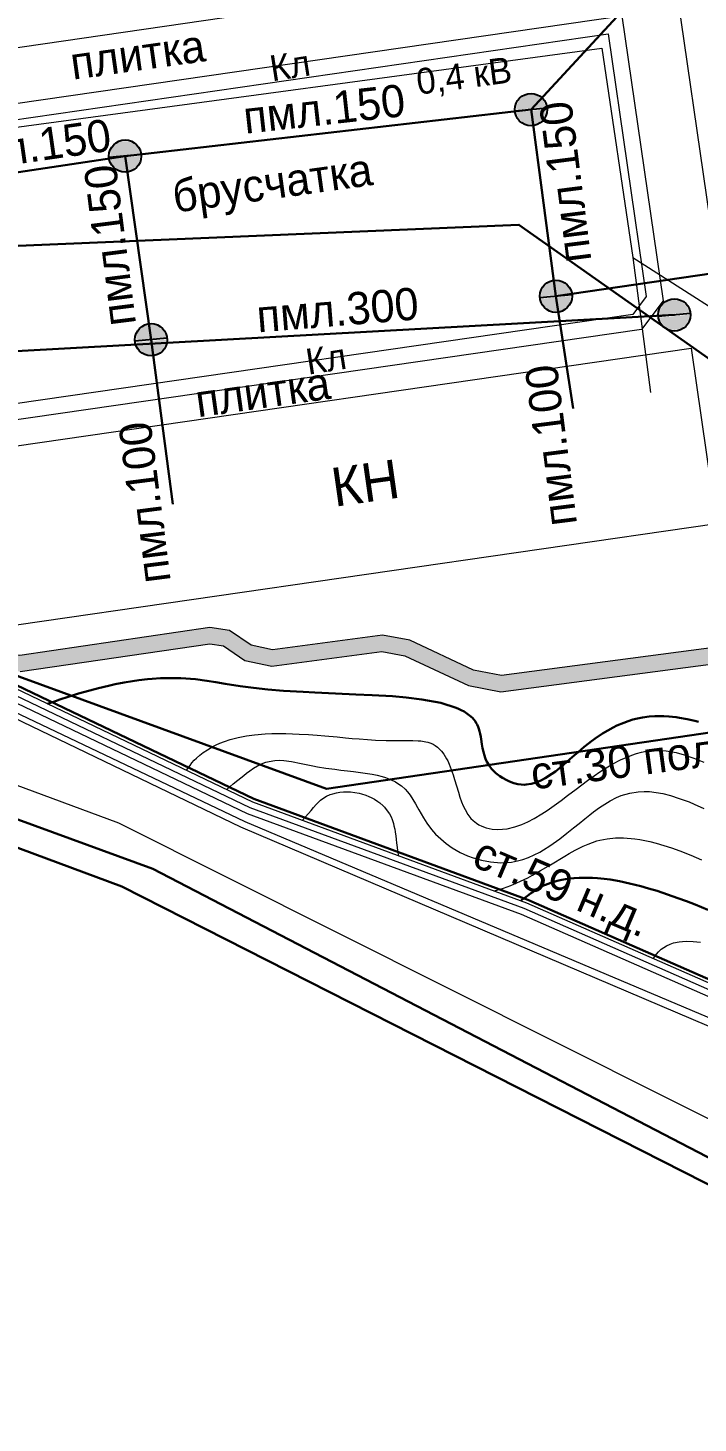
# Model space of a CAD drawing. Header units: millimetres. Extents: x -2893842 to -949497, y -1203244 to 262218.
# Drawn here: x -2365771 to -2345013, y -738760 to -695531 of the extents above; entities that cross this region are included whole.
import ezdxf

# ---------------------------------------------------------------- set-up
doc = ezdxf.new("R2010")
doc.units = ezdxf.units.MM
doc.layers.get('0').update_dxf_attribs({"lineweight": 5})
for name, color, linetype in [('!!!_ Размеры', 7, 'Continuous'), ('03_Здания и строения', 253, 'Continuous'), ('06_Инженерно-технические сооружения', 253, 'Continuous'), ('10_Границы покрытий и угодий', 253, 'Continuous'), ('14_Ограждения', 253, 'Continuous'), ('19_Горизонтали', 253, 'Continuous'), ('30_Канализация', 253, 'Continuous'), ('31_Водопровод', 253, 'Continuous'), ('33_Газопровод', 253, 'Continuous'), ('35_Телефон', 253, 'Continuous'), ('37_Кабель низкого напряжения', 253, 'Continuous'), ('44_Крышки колодцев', 253, 'Continuous')]:
    doc.layers.add(name, color=color, linetype=linetype)
doc.styles.add('LIKE14', font='p131.shx')
doc.styles.add('LIKE32', font='peteri.shx')
doc.styles.add('LIKE36', font='pragmai.shx')
doc.styles.add('Line_GUGK', font='')
doc.styles.get('Line_GUGK').set_extended_font_data('Bm431', italic=True)
doc.linetypes.add('g5_119_3', pattern='A,4,-1,[31,GUGK_2005.shx,S=0.1,R=0,X=0,Y=0],4,[31,GUGK_2005.shx,S=0.1,R=180,X=0,Y=0],-1', length=10)
doc.linetypes.add('g5_121_g', pattern='A,4,-0.4,["Г",Line_GUGK,S=1,R=0,X=0,Y=-0.5],-1.2,12', length=17.6)
doc.linetypes.add('g5_122_d', pattern='A,1,-1,1.5,-0.4,["Др",Line_GUGK,S=1,R=0,X=0,Y=-0.5],-2.4,1.5,-1,4,-1,4,-1,3', length=21.8)
doc.linetypes.add('g5_122_k', pattern='A,1,-1,1.5,-0.4,["К",Line_GUGK,S=1,R=0,X=0,Y=-0.5],-1.5,1.5,-1,4,-1,4,-1,3', length=20.9)
doc.linetypes.add('g5_122_v', pattern='A,1,-1,1.5,-0.4,["В",Line_GUGK,S=1,R=0,X=0,Y=-0.5],-1.5,1.5,-1,4,-1,4,-1,3', length=20.9)
doc.linetypes.add('g5_133_t', pattern='A,2,[27,GUGK_2005.shx,S=0.4,R=0,X=0,Y=0],2,-1', length=5)
doc.linetypes.add('g5_280_1', pattern='A,0.001,[21,GUGK_2005.shx,S=1,R=180,X=0,Y=0],2', length=2.001)
doc.linetypes.add('g5_472', pattern='A,0,-4,[25,GUGK_2005.shx,S=0.4,R=0,X=0,Y=-0.2],0', length=4)

# ---------------------------------------------------------------- blocks, each defined once
blk = doc.blocks.new('g5_117')
h = blk.add_hatch(color=255)
h.paths.add_polyline_path([(-0.299, 0.352), (0.352, -0.299, 0.177899), (0.463, 0, 0.639215)])
h.paths.add_polyline_path([(-0.352, 0.299, 0.177899), (-0.463, 0, 0.639215), (0.299, -0.352)])
at = {"color": 0}
blk.add_lwpolyline([(0.354, -0.354), (-0.354, 0.354)], dxfattribs=at)
blk.add_circle((0, 0), 0.5, dxfattribs=at)
blk = doc.blocks.new('Топо_07.04.17')
at = {"layer": '06_Инженерно-технические сооружения', "linetype": 'Continuous', "lineweight": 20}
blk.add_hatch(color=7, dxfattribs=at).paths.add_polyline_path([(-471469, -551393), (-471478, -550894), (-488299, -551199), (-489144, -550931), (-490999, -549788), (-491825, -549543), (-495256, -549603), (-495899, -549393), (-496511, -548861), (-497108, -548696), (-503051, -548894), (-503880, -548694), (-509615, -544820), (-510303, -544635), (-510817, -544775), (-511094, -545019), (-510652, -545296), (-510573, -545227), (-510302, -545153), (-509826, -545281), (-504085, -549159), (-503102, -549396), (-497168, -549198), (-496753, -549312), (-496150, -549837), (-495331, -550104), (-491893, -550044), (-491204, -550249), (-489354, -551388), (-488372, -551701)])
at = {"layer": '03_Здания и строения', "color": 7, "linetype": 'Continuous', "lineweight": 20}
for points in [[(-494540, -529980), (-494756, -522984), (-473766, -522336), (-472995, -547324), (-479992, -547540), (-480547, -529549)], [(-506535, -530351), (-506751, -523354), (-494756, -522984), (-494540, -529980)], [(-503217, -542461), (-481317, -541785), (-481148, -547282), (-503048, -547958)]]:
    blk.add_lwpolyline(points, close=True, dxfattribs=at)
at = {"layer": '06_Инженерно-технические сооружения', "color": 7, "linetype": 'Continuous', "lineweight": 20}
blk.add_lwpolyline([(-503102, -549396), (-497168, -549198), (-496753, -549312), (-496150, -549837), (-495331, -550104), (-491893, -550044), (-491204, -550249), (-489354, -551388), (-488372, -551701), (-471469, -551393), (-471478, -550894), (-488299, -551199), (-489144, -550931), (-490999, -549788), (-491825, -549543), (-495256, -549603), (-495899, -549393), (-496511, -548861), (-497108, -548696), (-503051, -548894)], dxfattribs=at)
at = {"layer": '06_Инженерно-технические сооружения', "color": 7, "linetype": 'g5_280_1', "lineweight": 20}
blk.add_lwpolyline([(-471478, -550894), (-488299, -551199), (-489144, -550931), (-490999, -549788), (-491825, -549543), (-495256, -549603), (-495899, -549393), (-496511, -548861), (-497108, -548696), (-503051, -548894), (-503880, -548694), (-509615, -544820), (-510303, -544635), (-510817, -544775), (-511094, -545019)], dxfattribs=at)
at = {"layer": '14_Ограждения', "color": 7, "linetype": 'Continuous', "lineweight": 20}
for points in [[(-519840, -510292), (-519253, -535413), (-513225, -543685), (-496400, -554220), (-488324, -558277), (-477682, -564467), (-467801, -572647), (-462771, -578808), (-462771, -578808), (-447048, -597015)], [(-447187, -597466), (-463077, -579065), (-468086, -572931), (-477912, -564796), (-488514, -558629), (-496597, -554569), (-513503, -543983), (-519650, -535548), (-520241, -510253)]]:
    blk.add_lwpolyline(points, dxfattribs=at)
at = {"layer": '14_Ограждения', "color": 7, "linetype": 'g5_472', "lineweight": 20}
blk.add_lwpolyline([(-417936, -608061), (-432736, -600940), (-435788, -597400), (-438056, -595898), (-440809, -595548), (-447117, -597241), (-462924, -578936), (-467944, -572789), (-477797, -564631), (-488419, -558453), (-496499, -554395), (-513364, -543834), (-519452, -535480), (-520040, -510272), (-518421, -502813), (-523269, -498138), (-524202, -495423), (-524510, -494917)], dxfattribs=at)
at = {"layer": '19_Горизонтали', "color": 42, "linetype": 'Continuous', "lineweight": 30}
for points in [[(-482396, -553311), (-482512, -553268), (-482734, -553191), (-482968, -553118), (-483066, -553091), (-483289, -553041), (-483443, -553015), (-483718, -552985), (-483900, -552978), (-484101, -552982), (-484261, -552995), (-484406, -553014), (-484556, -553042), (-484701, -553075), (-484920, -553140), (-485044, -553184), (-485395, -553336), (-485395, -553336), (-485635, -553462), (-485761, -553534), (-485861, -553595), (-486000, -553683), (-486206, -553820), (-486332, -553906), (-486489, -554014), (-486489, -554014), (-486699, -554158), (-486976, -554335), (-487093, -554403), (-487314, -554513), (-487457, -554569), (-487605, -554612), (-487682, -554627), (-487767, -554638), (-487920, -554642), (-487976, -554638), (-488074, -554623), (-488175, -554597), (-488292, -554551), (-488425, -554482), (-488504, -554434), (-488628, -554349), (-488698, -554292), (-488812, -554183), (-488878, -554105), (-488930, -554032), (-488994, -553924), (-489047, -553801), (-489078, -553705), (-489109, -553567), (-489121, -553484), (-489133, -553371), (-489142, -553237), (-489149, -553080), (-489153, -553009), (-489161, -552915), (-489171, -552832), (-489184, -552757), (-489200, -552692), (-489222, -552620), (-489242, -552571), (-489264, -552525), (-489302, -552459), (-489344, -552399), (-489422, -552311), (-489494, -552244), (-489577, -552177), (-489656, -552122), (-489734, -552073), (-489805, -552033), (-490265, -551829), (-490837, -551653), (-491311, -551540), (-491731, -551456), (-492349, -551348), (-492850, -551268), (-493474, -551172), (-494105, -551072), (-494465, -551011), (-495064, -550902), (-495543, -550806), (-495976, -550709), (-496382, -550610), (-496834, -550489), (-497112, -550408), (-497382, -550329), (-497727, -550241), (-497727, -550241), (-498178, -550155), (-498801, -550091), (-499060, -550080), (-499206, -550077), (-499472, -550078), (-499670, -550084), (-499938, -550098), (-500217, -550119), (-500431, -550140), (-500748, -550178), (-501019, -550217), (-501381, -550277), (-501542, -550307), (-501711, -550340), (-501972, -550394), (-502118, -550426), (-502373, -550481)], [(-482763, -559128), (-483141, -558925), (-483392, -558794), (-483650, -558663), (-483957, -558514), (-484261, -558373), (-484516, -558263), (-484746, -558169), (-485081, -558043), (-485389, -557941), (-485667, -557861), (-485845, -557816), (-486057, -557771), (-486208, -557744), (-486435, -557713), (-486613, -557697), (-486771, -557689), (-486915, -557688), (-487045, -557692), (-487160, -557700), (-487298, -557715), (-487430, -557736), (-487501, -557749), (-487677, -557793), (-487738, -557813), (-487809, -557840), (-487883, -557871), (-488014, -557933), (-488095, -557975), (-488165, -558012), (-488272, -558072), (-488352, -558119), (-488454, -558179), (-488483, -558197)]]:
    blk.add_lwpolyline(points, dxfattribs=at)
at = {"layer": '19_Горизонтали', "color": 42, "linetype": 'Continuous', "lineweight": 20}
for points in [[(-498326, -553014), (-498280, -552964), (-498197, -552875), (-498133, -552807), (-498050, -552734), (-497978, -552678), (-497857, -552594), (-497748, -552527), (-497611, -552454), (-497429, -552374), (-497326, -552335), (-497208, -552297), (-497054, -552256), (-496877, -552219), (-496616, -552181), (-496355, -552162), (-496110, -552157), (-495778, -552167), (-495567, -552182), (-495136, -552230), (-494733, -552291), (-494445, -552342), (-494181, -552392), (-493943, -552439), (-493575, -552515), (-493319, -552567), (-493111, -552610), (-492905, -552651), (-492643, -552700), (-492398, -552744), (-492079, -552794), (-491864, -552822), (-491615, -552849), (-491407, -552870), (-491252, -552888), (-491094, -552912), (-491011, -552929), (-490857, -552971), (-490800, -552992), (-490712, -553034), (-490644, -553075), (-490585, -553119), (-490515, -553184), (-490443, -553268), (-490409, -553316), (-490347, -553420), (-490280, -553567), (-490253, -553636), (-490218, -553746), (-490173, -553913), (-490135, -554084), (-490106, -554235), (-490070, -554439), (-490033, -554642), (-490002, -554799), (-489968, -554946), (-489933, -555073), (-489890, -555199), (-489821, -555356), (-489737, -555495), (-489681, -555564), (-489587, -555657), (-489517, -555712), (-489426, -555770), (-489304, -555830), (-489125, -555890), (-488964, -555922), (-488804, -555935), (-488657, -555933), (-488412, -555904), (-488196, -555854), (-487999, -555792), (-487792, -555712), (-487537, -555597), (-487360, -555508), (-486903, -555254), (-486686, -555126), (-486402, -554957), (-486014, -554729), (-485797, -554608), (-485609, -554509), (-485347, -554380), (-485182, -554307), (-484931, -554209), (-484568, -554101), (-484415, -554069), (-484253, -554045), (-484113, -554033), (-483621, -554062), (-483497, -554088), (-483195, -554179), (-482952, -554277), (-482672, -554410), (-482370, -554573)], [(-497153, -553749), (-497034, -553668), (-496932, -553599), (-496782, -553500), (-496578, -553371), (-496486, -553315), (-496379, -553254), (-496253, -553186), (-496049, -553097), (-495855, -553046), (-495748, -553031), (-495576, -553023), (-495423, -553032), (-495291, -553053), (-495058, -553112), (-494774, -553208), (-494624, -553258), (-494418, -553323), (-494282, -553363), (-494030, -553432), (-493758, -553500), (-493571, -553545), (-493371, -553591), (-493189, -553634), (-493051, -553667), (-492839, -553722), (-492628, -553783), (-492474, -553834), (-492321, -553892), (-492229, -553932), (-492077, -554010), (-492077, -554010), (-491930, -554103), (-491834, -554179), (-491759, -554249), (-491661, -554360), (-491601, -554445), (-491530, -554563), (-491459, -554700), (-491394, -554842), (-491342, -554962), (-491307, -555045), (-491193, -555311), (-491113, -555478), (-490991, -555695), (-490882, -555855), (-490592, -556179), (-490420, -556330), (-490191, -556497), (-489979, -556624), (-489804, -556714), (-489563, -556814), (-489286, -556899), (-488978, -556957), (-488639, -556974), (-488453, -556961), (-488281, -556934), (-488104, -556892), (-487735, -556765), (-487612, -556711), (-487403, -556610), (-487076, -556427), (-486837, -556282), (-486613, -556139), (-486430, -556021), (-486236, -555898), (-486065, -555792), (-485942, -555718), (-485740, -555604), (-485569, -555517), (-485388, -555434), (-485187, -555358), (-485032, -555312), (-484764, -555261), (-484496, -555250), (-484316, -555263), (-484146, -555289), (-483946, -555335), (-483747, -555395), (-483517, -555482), (-483255, -555599), (-482969, -555745), (-482822, -555826), (-482534, -555994)], [(-494933, -554957), (-494831, -554868), (-494721, -554770), (-494629, -554688), (-494541, -554608), (-494450, -554525), (-494350, -554439), (-494303, -554406), (-494197, -554344), (-494197, -554344), (-494101, -554303), (-493988, -554266), (-493898, -554246), (-493788, -554231), (-493679, -554224), (-493568, -554226), (-493440, -554238), (-493357, -554251), (-493219, -554283), (-493090, -554323), (-493017, -554351), (-492887, -554410), (-492799, -554458), (-492731, -554500), (-492641, -554563), (-492540, -554645), (-492487, -554696), (-492394, -554798), (-492358, -554845), (-492259, -555004), (-492228, -555069), (-492192, -555166), (-492169, -555247), (-492143, -555380), (-492134, -555445), (-492123, -555556), (-492119, -555638), (-492116, -555711), (-492115, -555762), (-492114, -555877), (-492113, -555983), (-492112, -556125), (-492109, -556226), (-492105, -556296), (-492096, -556382), (-492096, -556382)], [(-489262, -557806), (-488980, -557749), (-488743, -557690), (-488546, -557633), (-488197, -557513), (-488042, -557453), (-487775, -557341), (-487604, -557265), (-487457, -557198), (-486979, -556977), (-486834, -556913), (-486646, -556834), (-486383, -556737), (-486221, -556687), (-485939, -556623), (-485844, -556609), (-485620, -556590), (-485362, -556593), (-485242, -556602), (-485111, -556618), (-484765, -556685), (-484611, -556726), (-484313, -556823), (-484119, -556896), (-483667, -557097), (-483418, -557222), (-483101, -557393), (-482787, -557573)], [(-484605, -560440), (-484544, -560365), (-484497, -560315), (-484429, -560252), (-484338, -560184), (-484167, -560094), (-484048, -560054), (-483936, -560030), (-483761, -560014), (-483661, -560014), (-483523, -560024), (-483324, -560053), (-483103, -560103)]]:
    blk.add_lwpolyline(points, dxfattribs=at)
at = {"layer": '30_Канализация', "color": 12, "linetype": 'g5_122_k', "lineweight": 30}
for points in [[(-485157, -543224), (-485300, -539709), (-485414, -533877), (-498068, -533892), (-509693, -534306), (-514295, -506339), (-518071, -483465)], [(-485414, -533877), (-478639, -528018)], [(-497814, -544772), (-497911, -539637), (-498068, -533892)], [(-478362, -539484), (-485300, -539709)]]:
    blk.add_lwpolyline(points, dxfattribs=at)
at = {"layer": '30_Канализация', "color": 3, "linetype": 'g5_122_d', "lineweight": 30}
blk.add_lwpolyline([(-481719, -540699), (-505103, -539344), (-512420, -537863), (-516440, -508485), (-505260, -499283), (-487515, -490484), (-476758, -485792)], dxfattribs=at)
at = {"layer": '30_Канализация', "color": 7, "linetype": 'Continuous', "lineweight": 20}
blk.add_lwpolyline([(-506459, -532049), (-482294, -531303), (-482018, -540222), (-482777, -541029), (-502760, -541646)], dxfattribs=at)
blk.add_lwpolyline([(-513069, -521379), (-509892, -521281), (-509721, -522718), (-509498, -523261), (-508081, -531006), (-508007, -531311), (-507896, -531587), (-507712, -531877), (-507460, -532139), (-507198, -532322), (-506907, -532457), (-506528, -532551), (-482778, -531818), (-482525, -540031), (-483000, -540536), (-502312, -541132), (-502460, -539731), (-502939, -538179), (-503918, -536948), (-504860, -536249), (-508750, -534715), (-509701, -533959), (-510565, -532917), (-512547, -525438)], close=True, dxfattribs=at)
at = {"layer": '31_Водопровод', "color": 4, "linetype": 'g5_122_v', "lineweight": 30}
for points in [[(-477413, -545182), (-486191, -537379), (-503656, -536144), (-508795, -533797), (-509467, -532321), (-513897, -503738), (-523249, -474965), (-517028, -474636), (-520995, -463686)], [(-445695, -717305), (-443108, -656656), (-443570, -638177), (-445626, -623108), (-448947, -611020), (-458649, -594395), (-475770, -572034), (-499702, -555931), (-517584, -546996), (-519821, -541376), (-524993, -514348), (-529219, -501113), (-530095, -497497)], [(-446329, -717112), (-443585, -655724), (-444310, -638244), (-446355, -623258), (-449645, -611281), (-459296, -594789), (-476002, -572668), (-500717, -556370), (-518156, -547544), (-520844, -541438), (-525472, -514801), (-529282, -502721), (-529219, -501113)], [(-509825, -545420), (-503159, -549540), (-494080, -554072), (-478672, -553564), (-478500, -546802)]]:
    blk.add_lwpolyline(points, dxfattribs=at)
at = {"layer": '33_Газопровод', "color": 5, "linetype": 'g5_121_g', "lineweight": 30}
blk.add_lwpolyline([(-523572, -540167), (-517135, -538149), (-513156, -543610), (-496351, -554133), (-488276, -558189), (-481238, -562283), (-479068, -549726), (-479136, -546872)], dxfattribs=at)
at = {"layer": '35_Телефон', "color": 6, "linetype": 'g5_133_t', "lineweight": 20}
blk.add_lwpolyline([(-532595, -545933), (-515911, -546663), (-500605, -554394), (-475132, -571001), (-471991, -574105), (-447904, -601332)], dxfattribs=at)
at = {"layer": '37_Кабель низкого напряжения', "color": 1, "linetype": 'g5_119_3', "lineweight": 20}
for points in [[(-501575, -529107), (-501382, -532625), (-483022, -532232), (-482792, -538785), (-482725, -543003)], [(-468270, -574833), (-467766, -574262), (-468075, -573881), (-477945, -565662), (-496848, -554952), (-511160, -545950), (-511502, -546486), (-513251, -545356), (-512951, -544860), (-504067, -531873), (-504142, -529418)], [(-503843, -529409), (-503763, -531981), (-512699, -545022), (-512931, -545406), (-511551, -546275), (-511226, -545744), (-496712, -554790), (-478561, -565016), (-477789, -565445), (-467886, -573678), (-459094, -584438), (-449489, -590451), (-445052, -595926)], [(-482792, -538785), (-478924, -541926)]]:
    blk.add_lwpolyline(points, dxfattribs=at)
at = {"layer": '44_Крышки колодцев', "color": 7, "linetype": 'Continuous', "lineweight": 20, "xscale": 999.9999999999995, "yscale": 999.9999999999995, "zscale": 999.9999999999995, "rotation": 43.98139083737546}
for p in [(-498068, -533892, 19420), (-485414, -533877, 19420), (-497911, -539637, 19420), (-485300, -539709, 19420), (-481719, -540699, 19420)]:
    blk.add_blockref('g5_117', p, dxfattribs=at)
at = {"layer": '03_Здания и строения', "color": 7, "linetype": 'Continuous', "lineweight": 15, "style": 'LIKE14'}
blk.add_text('КН', height=1200, rotation=1.5954, dxfattribs=at).set_placement((-492848, -545421, -67200))
at = {"layer": '10_Границы покрытий и угодий', "color": 7, "linetype": 'Continuous', "lineweight": 15, "style": 'LIKE36'}
for s, p in [('плитка', (-499414, -531359, -67200)), ('брусчатка', (-496733, -535809, -67200)), ('плитка', (-496742, -542187, -67200))]:
    blk.add_text(s, height=1000, rotation=1.5071, dxfattribs=at).set_placement(p)
at = {"layer": '30_Канализация', "color": 7, "linetype": 'Continuous', "lineweight": 15}
for s, height, rotation, style, p in [('Кл', 800, 2.52, 'LIKE36', (-493285, -532106, -67200)), ('пмл.150', 1000, 1.7839, 'LIKE32', (-503451, -533829, -67200)), ('пмл.150', 1000, 359.8722, 'LIKE32', (-494293, -533625, -67200)), ('пмл.150', 1000, 90.7488, 'LIKE32', (-484080, -538735, -67200)), ('пмл.150', 1000, 90.7488, 'LIKE32', (-498316, -539097, -67200)), ('пмл.300', 1000, 358.2015, 'LIKE32', (-494596, -539785, 19420)), ('Кл', 800, 2.52, 'LIKE36', (-493199, -541263, -67200)), ('пмл.100', 1000, 90.7488, 'LIKE32', (-485442, -546795, -67200)), ('пмл.100', 1000, 90.7488, 'LIKE32', (-498146, -547135, -67200))]:
    blk.add_text(s, height=height, rotation=rotation, dxfattribs=dict(at, style=style)).set_placement(p)
at = {"layer": '31_Водопровод', "color": 7, "linetype": 'Continuous', "lineweight": 15, "style": 'LIKE32'}
blk.add_text('ст.30 полив', height=1000, rotation=1.14, dxfattribs=at).set_placement((-487726, -554821, 31800))
at = {"layer": '33_Газопровод', "color": 7, "linetype": 'Continuous', "lineweight": 15, "style": 'LIKE32'}
blk.add_text('ст.59 н.д.', height=1000, rotation=330.5436, dxfattribs=at).set_placement((-489923, -556928, -67200))
at = {"layer": '37_Кабель низкого напряжения', "color": 7, "linetype": 'Continuous', "lineweight": 15, "style": 'LIKE32'}
blk.add_text('0,4 кВ', height=800, rotation=1.1133, dxfattribs=at).set_placement((-488833, -533026, -9700))

msp = doc.modelspace()

# ---------------------------------------------------------------- block references
at = {"layer": '!!!_ Размеры', "color": 1, "lineweight": 0, "rotation": 6.471407436947433}
msp.add_blockref('Топо_07.04.17', (-1928038.79367, -112877.83782), dxfattribs=at)

doc.saveas('drawing.dxf')
